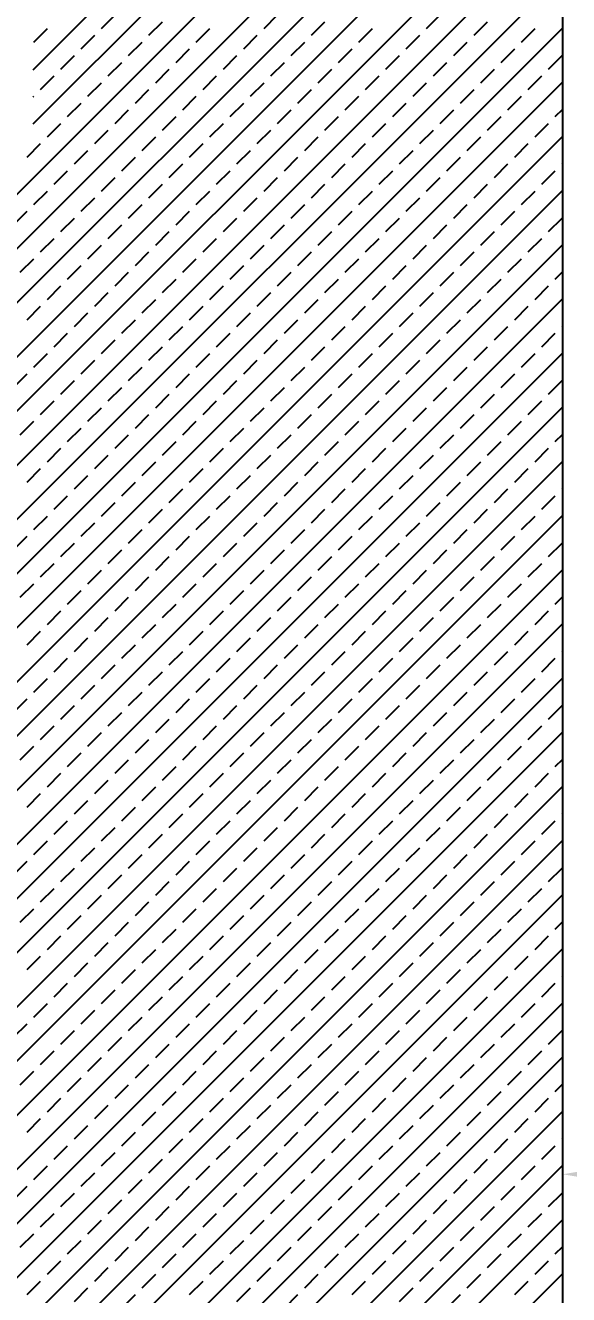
# Model space of a CAD drawing. Header units: millimetres. Extents: x 41784 to 43191, y -4854 to -4504.
# Drawn here: x 42824.24 to 42834.88, y -4720.24 to -4695.38 of the extents above; entities that cross this region are included whole.
import ezdxf

# ---------------------------------------------------------------- set-up
doc = ezdxf.new("R2010")
doc.units = ezdxf.units.MM
doc.header["$MEASUREMENT"] = 0
doc.header["$PDMODE"] = 3
doc.header["$PDSIZE"] = 0.3125
doc.layers.get('Defpoints').update_dxf_attribs({"linetype": 'CONTINUOUS'})
doc.layers.add('DIM', color=4, linetype='CONTINUOUS', lineweight=9)
doc.layers.add('Dimension', color=3, linetype='CONTINUOUS', lineweight=5)
doc.layers.add('FPC', color=3, linetype='CONTINUOUS')
doc.layers.add('ITO', color=3, linetype='CONTINUOUS')
doc.styles.add('Arial', font='arial.ttf', dxfattribs={"height": 2.5})
doc.styles.get("Standard").update_dxf_attribs({"font": 'simhei.ttf', "height": 3})
doc.styles.add('STYLE1', font='kaiu.ttf', dxfattribs={"bigfont": 'hztxt.shx'})
doc.dimstyles.new('ISO-25$0', dxfattribs={"dimtxt": 5, "dimasz": 2.5, "dimexe": 0.8, "dimexo": 0.8, "dimtad": 1, "dimzin": 1, "dimdsep": 46, "dimtxsty": 'Arial', "dimcen": 0, "dimclrd": 256, "dimclre": 256, "dimadec": 0, "dimazin": 0, "dimtfac": 1, "dimtofl": 0, "dimtmove": 0, "dimatfit": 3, "dimfxl": 1, "dimtolj": 1, "dimlwd": 13, "dimlwe": 13, "dimarcsym": 0})
doc.dimstyles.new('ISO-25_WS', dxfattribs={"dimscale": 1.8, "dimtxt": 5, "dimasz": 2.5, "dimexe": 1.25, "dimexo": 0.625, "dimtad": 1, "dimdsep": 46, "dimtxsty": 'Standard', "dimcen": 2.5, "dimadec": 0, "dimazin": 0, "dimtfac": 1, "dimtmove": 0, "dimatfit": 3, "dimfxl": 1, "dimtolj": 1, "dimtzin": 0, "dimarcsym": 0})

# ---------------------------------------------------------------- blocks, each defined once
blk = doc.blocks.new('*D275')
at = {"layer": 'Defpoints', "color": 0, "ltscale": 2}
for p in [(42819.145, -4677.013), (42833.2, -4677.013), (42840.552, -4747.478)]:
    blk.add_point(p, dxfattribs=at)
at = {"layer": 'DIM', "color": 0, "lineweight": -2, "ltscale": 2}
for p, q in [((42832.575, -4677.013), (42818.645, -4677.013)), ((42819.145, -4746.978), (42819.145, -4677.513)), ((42839.927, -4747.478), (42818.645, -4747.478))]:
    blk.add_line(p, q, dxfattribs=at)
at = {"layer": 'DIM', "color": 0, "ltscale": 2}
for points in [[(42819.062, -4677.513), (42819.228, -4677.513), (42819.145, -4677.013)], [(42819.062, -4746.978), (42819.228, -4746.978), (42819.145, -4747.478)]]:
    blk.add_solid(points, dxfattribs=at)
at = {"layer": 'DIM', "color": 0, "ltscale": 2, "insert": (42816.944, -4712.246), "char_height": 3, "attachment_point": 5, "rotation": 90}
blk.add_mtext('\\A1;70.46±0.50', dxfattribs=at)
blk = doc.blocks.new('*D286')
at = {"layer": 'Defpoints', "color": 0}
for p in [(42858.133, -4676.482), (42834.763, -4688.582), (42858.133, -4717.882)]:
    blk.add_point(p, dxfattribs=at)
at = {"layer": 'Dimension', "lineweight": 13}
for p, q in [((42858.133, -4677.107), (42858.133, -4719.132)), ((42834.763, -4689.207), (42834.763, -4719.132)), ((42837.263, -4717.882), (42855.633, -4717.882)), ((42858.133, -4717.882), (42892.878, -4717.882))]:
    blk.add_line(p, q, dxfattribs=at)
at = {"layer": 'Dimension'}
for points in [[(42837.263, -4717.466), (42837.263, -4718.299), (42834.763, -4717.882)], [(42855.633, -4717.466), (42855.633, -4718.299), (42858.133, -4717.882)]]:
    blk.add_solid(points, dxfattribs=at)
at = {"layer": 'Dimension', "color": 0, "insert": (42876.755, -4714.205), "char_height": 5, "attachment_point": 5, "style": 'STYLE1'}
blk.add_mtext('\\A1;23,37±0,3', dxfattribs=at)

msp = doc.modelspace()

# ---------------------------------------------------------------- linework, layer by layer
at = {"layer": 'FPC', "color": 30}
msp.add_lwpolyline([(42814.563, -4749.482), (42834.463, -4749.482, 0.414214), (42834.763, -4749.182), (42834.763, -4688.582, -0.414214), (42835.163, -4688.182), (42850.673, -4688.182, 0.414214), (42851.173, -4687.682), (42851.173, -4679.382, 0.414214), (42850.673, -4678.882), (42844.6, -4678.882, -0.414214), (42844.1, -4678.382), (42844.1, -4673.762), (42816.737, -4673.762), (42816.737, -4678.482, -0.414214), (42816.337, -4678.882), (42814.663, -4678.882, 0.414214), (42814.263, -4679.282), (42814.263, -4749.182, 0.414214)], format="xyb", close=True, dxfattribs=at)
at = {"layer": 'ITO', "color": 252, "true_color": 0x939598}
for p, q in [((42814.263, -4708.507), (42843.887, -4678.882)), ((42824.396, -4696.252), (42841.766, -4678.882)), ((42824.396, -4697.313), (42842.827, -4678.882)), ((42814.263, -4709.567), (42834.763, -4689.067)), ((42814.263, -4710.628), (42834.763, -4690.128)), ((42814.263, -4711.689), (42834.763, -4691.189)), ((42814.263, -4712.749), (42834.763, -4692.249)), ((42814.263, -4713.81), (42834.763, -4693.31)), ((42814.263, -4714.871), (42834.763, -4694.371)), ((42825.733, -4695.446), (42825.998, -4695.18)), ((42826.661, -4695.578), (42826.927, -4695.313)), ((42828.915, -4695.446), (42829.18, -4695.18)), ((42829.843, -4695.578), (42830.108, -4695.313)), ((42832.097, -4695.446), (42832.362, -4695.18)), ((42833.025, -4695.578), (42833.29, -4695.313)), ((42814.263, -4715.931), (42834.763, -4695.431)), ((42824.407, -4695.711), (42824.673, -4695.446)), ((42825.336, -4695.843), (42825.601, -4695.578)), ((42827.589, -4695.711), (42827.855, -4695.446)), ((42828.517, -4695.843), (42828.783, -4695.578)), ((42830.771, -4695.711), (42831.037, -4695.446)), ((42831.699, -4695.843), (42831.965, -4695.578)), ((42833.953, -4695.711), (42834.219, -4695.446)), ((42826.264, -4695.976), (42826.529, -4695.711)), ((42829.446, -4695.976), (42829.711, -4695.711)), ((42832.628, -4695.976), (42832.893, -4695.711)), ((42824.938, -4696.241), (42825.203, -4695.976)), ((42827.192, -4696.109), (42827.457, -4695.843)), ((42828.12, -4696.241), (42828.385, -4695.976)), ((42830.374, -4696.109), (42830.639, -4695.843)), ((42831.302, -4696.241), (42831.567, -4695.976)), ((42833.556, -4696.109), (42833.821, -4695.843)), ((42834.484, -4696.241), (42834.749, -4695.976)), ((42825.866, -4696.374), (42826.131, -4696.109)), ((42826.794, -4696.506), (42827.059, -4696.241)), ((42829.048, -4696.374), (42829.313, -4696.109)), ((42829.976, -4696.506), (42830.241, -4696.241)), ((42832.23, -4696.374), (42832.495, -4696.109)), ((42833.158, -4696.506), (42833.423, -4696.241)), ((42814.263, -4716.992), (42834.763, -4696.492)), ((42824.54, -4696.639), (42824.805, -4696.374)), ((42825.468, -4696.771), (42825.733, -4696.506)), ((42827.722, -4696.639), (42827.987, -4696.374)), ((42828.65, -4696.771), (42828.915, -4696.506)), ((42830.904, -4696.639), (42831.169, -4696.374)), ((42831.832, -4696.771), (42832.097, -4696.506)), ((42834.086, -4696.639), (42834.351, -4696.374)), ((42824.396, -4696.783), (42824.407, -4696.771)), ((42826.396, -4696.904), (42826.661, -4696.639)), ((42827.324, -4697.037), (42827.589, -4696.771)), ((42829.578, -4696.904), (42829.843, -4696.639)), ((42830.506, -4697.037), (42830.771, -4696.771)), ((42832.76, -4696.904), (42833.025, -4696.639)), ((42833.688, -4697.037), (42833.953, -4696.771)), ((42825.07, -4697.169), (42825.336, -4696.904)), ((42825.998, -4697.302), (42826.264, -4697.037)), ((42828.252, -4697.169), (42828.517, -4696.904)), ((42829.18, -4697.302), (42829.446, -4697.037)), ((42831.434, -4697.169), (42831.699, -4696.904)), ((42832.362, -4697.302), (42832.628, -4697.037)), ((42834.616, -4697.169), (42834.763, -4697.022)), ((42824.673, -4697.567), (42824.938, -4697.302)), ((42826.927, -4697.434), (42827.192, -4697.169)), ((42827.855, -4697.567), (42828.12, -4697.302)), ((42830.108, -4697.434), (42830.374, -4697.169)), ((42831.037, -4697.567), (42831.302, -4697.302)), ((42833.29, -4697.434), (42833.556, -4697.169)), ((42834.219, -4697.567), (42834.484, -4697.302)), ((42814.263, -4718.053), (42834.763, -4697.553)), ((42825.601, -4697.699), (42825.866, -4697.434)), ((42828.783, -4697.699), (42829.048, -4697.434)), ((42831.965, -4697.699), (42832.23, -4697.434)), ((42824.275, -4697.965), (42824.54, -4697.699)), ((42826.529, -4697.832), (42826.794, -4697.567)), ((42827.457, -4697.965), (42827.722, -4697.699)), ((42829.711, -4697.832), (42829.976, -4697.567)), ((42830.639, -4697.965), (42830.904, -4697.699)), ((42832.893, -4697.832), (42833.158, -4697.567)), ((42833.821, -4697.965), (42834.086, -4697.699)), ((42825.203, -4698.097), (42825.468, -4697.832)), ((42826.131, -4698.23), (42826.396, -4697.965)), ((42828.385, -4698.097), (42828.65, -4697.832)), ((42829.313, -4698.23), (42829.578, -4697.965)), ((42831.567, -4698.097), (42831.832, -4697.832)), ((42832.495, -4698.23), (42832.76, -4697.965)), ((42824.805, -4698.495), (42825.07, -4698.23)), ((42827.059, -4698.362), (42827.324, -4698.097)), ((42827.987, -4698.495), (42828.252, -4698.23)), ((42830.241, -4698.362), (42830.506, -4698.097)), ((42831.169, -4698.495), (42831.434, -4698.23)), ((42833.423, -4698.362), (42833.688, -4698.097)), ((42834.351, -4698.495), (42834.616, -4698.23)), ((42834.749, -4698.097), (42834.763, -4698.083)), ((42825.733, -4698.628), (42825.998, -4698.362)), ((42826.661, -4698.76), (42826.927, -4698.495)), ((42828.915, -4698.628), (42829.18, -4698.362)), ((42829.843, -4698.76), (42830.108, -4698.495)), ((42832.097, -4698.628), (42832.362, -4698.362)), ((42833.025, -4698.76), (42833.29, -4698.495)), ((42814.263, -4719.113), (42834.763, -4698.613)), ((42824.407, -4698.893), (42824.673, -4698.628)), ((42825.336, -4699.025), (42825.601, -4698.76)), ((42827.589, -4698.893), (42827.855, -4698.628)), ((42828.517, -4699.025), (42828.783, -4698.76)), ((42830.771, -4698.893), (42831.037, -4698.628)), ((42831.699, -4699.025), (42831.965, -4698.76)), ((42833.953, -4698.893), (42834.219, -4698.628)), ((42824.01, -4699.29), (42824.275, -4699.025)), ((42826.264, -4699.158), (42826.529, -4698.893)), ((42827.192, -4699.29), (42827.457, -4699.025)), ((42829.446, -4699.158), (42829.711, -4698.893)), ((42830.374, -4699.29), (42830.639, -4699.025)), ((42832.628, -4699.158), (42832.893, -4698.893)), ((42833.556, -4699.29), (42833.821, -4699.025)), ((42824.938, -4699.423), (42825.203, -4699.158)), ((42825.866, -4699.556), (42826.131, -4699.29)), ((42828.12, -4699.423), (42828.385, -4699.158)), ((42829.048, -4699.556), (42829.313, -4699.29)), ((42831.302, -4699.423), (42831.567, -4699.158)), ((42832.23, -4699.556), (42832.495, -4699.29)), ((42834.484, -4699.423), (42834.749, -4699.158)), ((42826.794, -4699.688), (42827.059, -4699.423)), ((42829.976, -4699.688), (42830.241, -4699.423)), ((42833.158, -4699.688), (42833.423, -4699.423)), ((42814.263, -4720.174), (42834.763, -4699.674)), ((42824.54, -4699.821), (42824.805, -4699.556)), ((42825.468, -4699.953), (42825.733, -4699.688)), ((42827.722, -4699.821), (42827.987, -4699.556)), ((42828.65, -4699.953), (42828.915, -4699.688)), ((42830.904, -4699.821), (42831.169, -4699.556)), ((42831.832, -4699.953), (42832.097, -4699.688)), ((42834.086, -4699.821), (42834.351, -4699.556)), ((42824.142, -4700.219), (42824.407, -4699.953)), ((42826.396, -4700.086), (42826.661, -4699.821)), ((42827.324, -4700.219), (42827.589, -4699.953)), ((42829.578, -4700.086), (42829.843, -4699.821)), ((42830.506, -4700.219), (42830.771, -4699.953)), ((42832.76, -4700.086), (42833.025, -4699.821)), ((42833.688, -4700.219), (42833.953, -4699.953)), ((42825.07, -4700.351), (42825.336, -4700.086)), ((42825.998, -4700.484), (42826.264, -4700.219)), ((42828.252, -4700.351), (42828.517, -4700.086)), ((42829.18, -4700.484), (42829.446, -4700.219)), ((42831.434, -4700.351), (42831.699, -4700.086)), ((42832.362, -4700.484), (42832.628, -4700.219)), ((42834.616, -4700.351), (42834.763, -4700.204)), ((42824.673, -4700.749), (42824.938, -4700.484)), ((42826.927, -4700.616), (42827.192, -4700.351)), ((42827.855, -4700.749), (42828.12, -4700.484)), ((42830.108, -4700.616), (42830.374, -4700.351)), ((42831.037, -4700.749), (42831.302, -4700.484)), ((42833.29, -4700.616), (42833.556, -4700.351)), ((42834.219, -4700.749), (42834.484, -4700.484)), ((42814.263, -4721.235), (42834.763, -4700.735)), ((42825.601, -4700.881), (42825.866, -4700.616)), ((42826.529, -4701.014), (42826.794, -4700.749)), ((42828.783, -4700.881), (42829.048, -4700.616)), ((42829.711, -4701.014), (42829.976, -4700.749)), ((42831.965, -4700.881), (42832.23, -4700.616)), ((42832.893, -4701.014), (42833.158, -4700.749)), ((42824.275, -4701.147), (42824.54, -4700.881)), ((42825.203, -4701.279), (42825.468, -4701.014)), ((42827.457, -4701.147), (42827.722, -4700.881)), ((42828.385, -4701.279), (42828.65, -4701.014)), ((42830.639, -4701.147), (42830.904, -4700.881)), ((42831.567, -4701.279), (42831.832, -4701.014)), ((42833.821, -4701.147), (42834.086, -4700.881)), ((42826.131, -4701.412), (42826.396, -4701.147)), ((42827.059, -4701.544), (42827.324, -4701.279)), ((42829.313, -4701.412), (42829.578, -4701.147)), ((42830.241, -4701.544), (42830.506, -4701.279)), ((42832.495, -4701.412), (42832.76, -4701.147)), ((42833.423, -4701.544), (42833.688, -4701.279)), ((42834.749, -4701.279), (42834.763, -4701.265)), ((42824.805, -4701.677), (42825.07, -4701.412)), ((42827.987, -4701.677), (42828.252, -4701.412)), ((42831.169, -4701.677), (42831.434, -4701.412)), ((42834.351, -4701.677), (42834.616, -4701.412)), ((42825.733, -4701.81), (42825.998, -4701.544)), ((42826.661, -4701.942), (42826.927, -4701.677)), ((42828.915, -4701.81), (42829.18, -4701.544)), ((42829.843, -4701.942), (42830.108, -4701.677)), ((42832.097, -4701.81), (42832.362, -4701.544)), ((42833.025, -4701.942), (42833.29, -4701.677)), ((42814.263, -4722.295), (42834.763, -4701.795)), ((42824.407, -4702.075), (42824.673, -4701.81)), ((42825.336, -4702.207), (42825.601, -4701.942)), ((42827.589, -4702.075), (42827.855, -4701.81)), ((42828.517, -4702.207), (42828.783, -4701.942)), ((42830.771, -4702.075), (42831.037, -4701.81)), ((42831.699, -4702.207), (42831.965, -4701.942)), ((42833.953, -4702.075), (42834.219, -4701.81)), ((42824.01, -4702.472), (42824.275, -4702.207)), ((42826.264, -4702.34), (42826.529, -4702.075)), ((42827.192, -4702.472), (42827.457, -4702.207)), ((42829.446, -4702.34), (42829.711, -4702.075)), ((42830.374, -4702.472), (42830.639, -4702.207)), ((42832.628, -4702.34), (42832.893, -4702.075)), ((42833.556, -4702.472), (42833.821, -4702.207)), ((42824.938, -4702.605), (42825.203, -4702.34)), ((42825.866, -4702.738), (42826.131, -4702.472)), ((42828.12, -4702.605), (42828.385, -4702.34)), ((42829.048, -4702.738), (42829.313, -4702.472)), ((42831.302, -4702.605), (42831.567, -4702.34)), ((42832.23, -4702.738), (42832.495, -4702.472)), ((42834.484, -4702.605), (42834.749, -4702.34)), ((42824.54, -4703.003), (42824.805, -4702.738)), ((42826.794, -4702.87), (42827.059, -4702.605)), ((42827.722, -4703.003), (42827.987, -4702.738)), ((42829.976, -4702.87), (42830.241, -4702.605)), ((42830.904, -4703.003), (42831.169, -4702.738)), ((42833.158, -4702.87), (42833.423, -4702.605)), ((42834.086, -4703.003), (42834.351, -4702.738)), ((42814.263, -4723.356), (42834.763, -4702.856)), ((42825.468, -4703.135), (42825.733, -4702.87)), ((42826.396, -4703.268), (42826.661, -4703.003)), ((42828.65, -4703.135), (42828.915, -4702.87)), ((42829.578, -4703.268), (42829.843, -4703.003)), ((42831.832, -4703.135), (42832.097, -4702.87)), ((42832.76, -4703.268), (42833.025, -4703.003)), ((42824.142, -4703.401), (42824.407, -4703.135)), ((42825.07, -4703.533), (42825.336, -4703.268)), ((42827.324, -4703.401), (42827.589, -4703.135)), ((42828.252, -4703.533), (42828.517, -4703.268)), ((42830.506, -4703.401), (42830.771, -4703.135)), ((42831.434, -4703.533), (42831.699, -4703.268)), ((42833.688, -4703.401), (42833.953, -4703.135)), ((42825.998, -4703.666), (42826.264, -4703.401)), ((42829.18, -4703.666), (42829.446, -4703.401)), ((42832.362, -4703.666), (42832.628, -4703.401)), ((42834.616, -4703.533), (42834.763, -4703.386)), ((42824.673, -4703.931), (42824.938, -4703.666)), ((42826.927, -4703.798), (42827.192, -4703.533)), ((42827.855, -4703.931), (42828.12, -4703.666)), ((42830.108, -4703.798), (42830.374, -4703.533)), ((42831.037, -4703.931), (42831.302, -4703.666)), ((42833.29, -4703.798), (42833.556, -4703.533)), ((42834.219, -4703.931), (42834.484, -4703.666)), ((42814.263, -4724.417), (42834.763, -4703.917)), ((42825.601, -4704.063), (42825.866, -4703.798)), ((42826.529, -4704.196), (42826.794, -4703.931)), ((42828.783, -4704.063), (42829.048, -4703.798)), ((42829.711, -4704.196), (42829.976, -4703.931)), ((42831.965, -4704.063), (42832.23, -4703.798)), ((42832.893, -4704.196), (42833.158, -4703.931)), ((42824.275, -4704.329), (42824.54, -4704.063)), ((42825.203, -4704.461), (42825.468, -4704.196)), ((42827.457, -4704.329), (42827.722, -4704.063)), ((42828.385, -4704.461), (42828.65, -4704.196)), ((42830.639, -4704.329), (42830.904, -4704.063)), ((42831.567, -4704.461), (42831.832, -4704.196)), ((42833.821, -4704.329), (42834.086, -4704.063)), ((42826.131, -4704.594), (42826.396, -4704.329)), ((42827.059, -4704.726), (42827.324, -4704.461)), ((42829.313, -4704.594), (42829.578, -4704.329)), ((42830.241, -4704.726), (42830.506, -4704.461)), ((42832.495, -4704.594), (42832.76, -4704.329)), ((42833.423, -4704.726), (42833.688, -4704.461)), ((42834.749, -4704.461), (42834.763, -4704.447)), ((42824.805, -4704.859), (42825.07, -4704.594)), ((42825.733, -4704.992), (42825.998, -4704.726)), ((42827.987, -4704.859), (42828.252, -4704.594)), ((42828.915, -4704.992), (42829.18, -4704.726)), ((42831.169, -4704.859), (42831.434, -4704.594)), ((42832.097, -4704.992), (42832.362, -4704.726)), ((42834.351, -4704.859), (42834.616, -4704.594)), ((42814.263, -4725.477), (42834.763, -4704.977)), ((42824.407, -4705.257), (42824.673, -4704.992)), ((42826.661, -4705.124), (42826.927, -4704.859)), ((42827.589, -4705.257), (42827.855, -4704.992)), ((42829.843, -4705.124), (42830.108, -4704.859)), ((42830.771, -4705.257), (42831.037, -4704.992)), ((42833.025, -4705.124), (42833.29, -4704.859)), ((42833.953, -4705.257), (42834.219, -4704.992)), ((42825.336, -4705.389), (42825.601, -4705.124)), ((42826.264, -4705.522), (42826.529, -4705.257)), ((42828.517, -4705.389), (42828.783, -4705.124)), ((42829.446, -4705.522), (42829.711, -4705.257)), ((42831.699, -4705.389), (42831.965, -4705.124)), ((42832.628, -4705.522), (42832.893, -4705.257)), ((42824.01, -4705.654), (42824.275, -4705.389)), ((42827.192, -4705.654), (42827.457, -4705.389)), ((42830.374, -4705.654), (42830.639, -4705.389)), ((42833.556, -4705.654), (42833.821, -4705.389)), ((42824.938, -4705.787), (42825.203, -4705.522)), ((42825.866, -4705.92), (42826.131, -4705.654)), ((42828.12, -4705.787), (42828.385, -4705.522)), ((42829.048, -4705.92), (42829.313, -4705.654)), ((42831.302, -4705.787), (42831.567, -4705.522)), ((42832.23, -4705.92), (42832.495, -4705.654)), ((42834.484, -4705.787), (42834.749, -4705.522)), ((42824.54, -4706.185), (42824.805, -4705.92)), ((42826.794, -4706.052), (42827.059, -4705.787)), ((42827.722, -4706.185), (42827.987, -4705.92)), ((42829.976, -4706.052), (42830.241, -4705.787)), ((42830.904, -4706.185), (42831.169, -4705.92)), ((42833.158, -4706.052), (42833.423, -4705.787)), ((42834.086, -4706.185), (42834.351, -4705.92)), ((42814.263, -4726.538), (42834.763, -4706.038)), ((42825.468, -4706.317), (42825.733, -4706.052)), ((42826.396, -4706.45), (42826.661, -4706.185)), ((42828.65, -4706.317), (42828.915, -4706.052)), ((42829.578, -4706.45), (42829.843, -4706.185)), ((42831.832, -4706.317), (42832.097, -4706.052)), ((42832.76, -4706.45), (42833.025, -4706.185)), ((42824.142, -4706.583), (42824.407, -4706.317)), ((42825.07, -4706.715), (42825.336, -4706.45)), ((42827.324, -4706.583), (42827.589, -4706.317)), ((42828.252, -4706.715), (42828.517, -4706.45)), ((42830.506, -4706.583), (42830.771, -4706.317)), ((42831.434, -4706.715), (42831.699, -4706.45)), ((42833.688, -4706.583), (42833.953, -4706.317)), ((42825.998, -4706.848), (42826.264, -4706.583)), ((42826.927, -4706.98), (42827.192, -4706.715)), ((42829.18, -4706.848), (42829.446, -4706.583)), ((42830.108, -4706.98), (42830.374, -4706.715)), ((42832.362, -4706.848), (42832.628, -4706.583)), ((42833.29, -4706.98), (42833.556, -4706.715)), ((42834.616, -4706.715), (42834.763, -4706.568)), ((42824.673, -4707.113), (42824.938, -4706.848)), ((42825.601, -4707.245), (42825.866, -4706.98)), ((42827.855, -4707.113), (42828.12, -4706.848)), ((42828.783, -4707.245), (42829.048, -4706.98)), ((42831.037, -4707.113), (42831.302, -4706.848)), ((42831.965, -4707.245), (42832.23, -4706.98)), ((42834.219, -4707.113), (42834.484, -4706.848)), ((42814.263, -4727.599), (42834.763, -4707.099)), ((42824.275, -4707.511), (42824.54, -4707.245)), ((42826.529, -4707.378), (42826.794, -4707.113)), ((42827.457, -4707.511), (42827.722, -4707.245)), ((42829.711, -4707.378), (42829.976, -4707.113)), ((42830.639, -4707.511), (42830.904, -4707.245)), ((42832.893, -4707.378), (42833.158, -4707.113)), ((42833.821, -4707.511), (42834.086, -4707.245)), ((42825.203, -4707.643), (42825.468, -4707.378)), ((42828.385, -4707.643), (42828.65, -4707.378)), ((42831.567, -4707.643), (42831.832, -4707.378)), ((42826.131, -4707.776), (42826.396, -4707.511)), ((42827.059, -4707.908), (42827.324, -4707.643)), ((42829.313, -4707.776), (42829.578, -4707.511)), ((42830.241, -4707.908), (42830.506, -4707.643)), ((42832.495, -4707.776), (42832.76, -4707.511)), ((42833.423, -4707.908), (42833.688, -4707.643)), ((42834.749, -4707.643), (42834.763, -4707.629)), ((42824.805, -4708.041), (42825.07, -4707.776)), ((42825.733, -4708.174), (42825.998, -4707.908)), ((42827.987, -4708.041), (42828.252, -4707.776)), ((42828.915, -4708.174), (42829.18, -4707.908)), ((42831.169, -4708.041), (42831.434, -4707.776)), ((42832.097, -4708.174), (42832.362, -4707.908)), ((42834.351, -4708.041), (42834.616, -4707.776)), ((42814.263, -4728.659), (42834.763, -4708.159)), ((42824.407, -4708.439), (42824.673, -4708.174)), ((42826.661, -4708.306), (42826.927, -4708.041)), ((42827.589, -4708.439), (42827.855, -4708.174)), ((42829.843, -4708.306), (42830.108, -4708.041)), ((42830.771, -4708.439), (42831.037, -4708.174)), ((42833.025, -4708.306), (42833.29, -4708.041)), ((42833.953, -4708.439), (42834.219, -4708.174)), ((42825.336, -4708.571), (42825.601, -4708.306)), ((42826.264, -4708.704), (42826.529, -4708.439)), ((42828.517, -4708.571), (42828.783, -4708.306)), ((42829.446, -4708.704), (42829.711, -4708.439)), ((42831.699, -4708.571), (42831.965, -4708.306)), ((42832.628, -4708.704), (42832.893, -4708.439)), ((42824.01, -4708.836), (42824.275, -4708.571)), ((42824.938, -4708.969), (42825.203, -4708.704)), ((42827.192, -4708.836), (42827.457, -4708.571)), ((42828.12, -4708.969), (42828.385, -4708.704)), ((42830.374, -4708.836), (42830.639, -4708.571)), ((42831.302, -4708.969), (42831.567, -4708.704)), ((42833.556, -4708.836), (42833.821, -4708.571)), ((42834.484, -4708.969), (42834.749, -4708.704)), ((42825.866, -4709.102), (42826.131, -4708.836)), ((42826.794, -4709.234), (42827.059, -4708.969)), ((42829.048, -4709.102), (42829.313, -4708.836)), ((42829.976, -4709.234), (42830.241, -4708.969)), ((42832.23, -4709.102), (42832.495, -4708.836)), ((42833.158, -4709.234), (42833.423, -4708.969)), ((42814.263, -4729.72), (42834.763, -4709.22)), ((42824.54, -4709.367), (42824.805, -4709.102)), ((42825.468, -4709.499), (42825.733, -4709.234)), ((42827.722, -4709.367), (42827.987, -4709.102)), ((42828.65, -4709.499), (42828.915, -4709.234)), ((42830.904, -4709.367), (42831.169, -4709.102)), ((42831.832, -4709.499), (42832.097, -4709.234)), ((42834.086, -4709.367), (42834.351, -4709.102)), ((42826.396, -4709.632), (42826.661, -4709.367)), ((42829.578, -4709.632), (42829.843, -4709.367)), ((42832.76, -4709.632), (42833.025, -4709.367)), ((42824.142, -4709.765), (42824.407, -4709.499)), ((42825.07, -4709.897), (42825.336, -4709.632)), ((42827.324, -4709.765), (42827.589, -4709.499)), ((42828.252, -4709.897), (42828.517, -4709.632)), ((42830.506, -4709.765), (42830.771, -4709.499)), ((42831.434, -4709.897), (42831.699, -4709.632)), ((42833.688, -4709.765), (42833.953, -4709.499)), ((42825.998, -4710.03), (42826.264, -4709.765)), ((42826.927, -4710.162), (42827.192, -4709.897)), ((42829.18, -4710.03), (42829.446, -4709.765)), ((42830.108, -4710.162), (42830.374, -4709.897)), ((42832.362, -4710.03), (42832.628, -4709.765)), ((42833.29, -4710.162), (42833.556, -4709.897)), ((42834.616, -4709.897), (42834.763, -4709.75)), ((42824.673, -4710.295), (42824.938, -4710.03)), ((42825.601, -4710.427), (42825.866, -4710.162)), ((42827.855, -4710.295), (42828.12, -4710.03)), ((42828.783, -4710.427), (42829.048, -4710.162)), ((42831.037, -4710.295), (42831.302, -4710.03)), ((42831.965, -4710.427), (42832.23, -4710.162)), ((42834.219, -4710.295), (42834.484, -4710.03)), ((42814.263, -4730.781), (42834.763, -4710.281)), ((42824.275, -4710.693), (42824.54, -4710.427)), ((42826.529, -4710.56), (42826.794, -4710.295)), ((42827.457, -4710.693), (42827.722, -4710.427)), ((42829.711, -4710.56), (42829.976, -4710.295)), ((42830.639, -4710.693), (42830.904, -4710.427)), ((42832.893, -4710.56), (42833.158, -4710.295)), ((42833.821, -4710.693), (42834.086, -4710.427)), ((42825.203, -4710.825), (42825.468, -4710.56)), ((42826.131, -4710.958), (42826.396, -4710.693)), ((42828.385, -4710.825), (42828.65, -4710.56)), ((42829.313, -4710.958), (42829.578, -4710.693)), ((42831.567, -4710.825), (42831.832, -4710.56)), ((42832.495, -4710.958), (42832.76, -4710.693)), ((42824.805, -4711.223), (42825.07, -4710.958)), ((42827.059, -4711.09), (42827.324, -4710.825)), ((42827.987, -4711.223), (42828.252, -4710.958)), ((42830.241, -4711.09), (42830.506, -4710.825)), ((42831.169, -4711.223), (42831.434, -4710.958)), ((42833.423, -4711.09), (42833.688, -4710.825)), ((42834.351, -4711.223), (42834.616, -4710.958)), ((42834.749, -4710.825), (42834.763, -4710.811)), ((42825.733, -4711.355), (42825.998, -4711.09)), ((42826.661, -4711.488), (42826.927, -4711.223)), ((42828.915, -4711.355), (42829.18, -4711.09)), ((42829.843, -4711.488), (42830.108, -4711.223)), ((42832.097, -4711.355), (42832.362, -4711.09)), ((42833.025, -4711.488), (42833.29, -4711.223)), ((42814.263, -4731.841), (42834.763, -4711.341)), ((42824.407, -4711.621), (42824.673, -4711.355)), ((42827.589, -4711.621), (42827.855, -4711.355)), ((42830.771, -4711.621), (42831.037, -4711.355)), ((42833.953, -4711.621), (42834.219, -4711.355)), ((42825.336, -4711.753), (42825.601, -4711.488)), ((42826.264, -4711.886), (42826.529, -4711.621)), ((42828.517, -4711.753), (42828.783, -4711.488)), ((42829.446, -4711.886), (42829.711, -4711.621)), ((42831.699, -4711.753), (42831.965, -4711.488)), ((42832.628, -4711.886), (42832.893, -4711.621)), ((42824.01, -4712.018), (42824.275, -4711.753)), ((42824.938, -4712.151), (42825.203, -4711.886)), ((42827.192, -4712.018), (42827.457, -4711.753)), ((42828.12, -4712.151), (42828.385, -4711.886)), ((42830.374, -4712.018), (42830.639, -4711.753)), ((42831.302, -4712.151), (42831.567, -4711.886)), ((42833.556, -4712.018), (42833.821, -4711.753)), ((42834.484, -4712.151), (42834.749, -4711.886)), ((42825.866, -4712.284), (42826.131, -4712.018)), ((42826.794, -4712.416), (42827.059, -4712.151)), ((42829.048, -4712.284), (42829.313, -4712.018)), ((42829.976, -4712.416), (42830.241, -4712.151)), ((42832.23, -4712.284), (42832.495, -4712.018)), ((42833.158, -4712.416), (42833.423, -4712.151)), ((42814.263, -4732.902), (42834.763, -4712.402)), ((42824.54, -4712.549), (42824.805, -4712.284)), ((42825.468, -4712.681), (42825.733, -4712.416)), ((42827.722, -4712.549), (42827.987, -4712.284)), ((42828.65, -4712.681), (42828.915, -4712.416)), ((42830.904, -4712.549), (42831.169, -4712.284)), ((42831.832, -4712.681), (42832.097, -4712.416)), ((42834.086, -4712.549), (42834.351, -4712.284)), ((42824.142, -4712.946), (42824.407, -4712.681)), ((42826.396, -4712.814), (42826.661, -4712.549)), ((42827.324, -4712.946), (42827.589, -4712.681)), ((42829.578, -4712.814), (42829.843, -4712.549)), ((42830.506, -4712.946), (42830.771, -4712.681)), ((42832.76, -4712.814), (42833.025, -4712.549)), ((42833.688, -4712.946), (42833.953, -4712.681)), ((42825.07, -4713.079), (42825.336, -4712.814)), ((42825.998, -4713.212), (42826.264, -4712.946)), ((42828.252, -4713.079), (42828.517, -4712.814)), ((42829.18, -4713.212), (42829.446, -4712.946)), ((42831.434, -4713.079), (42831.699, -4712.814)), ((42832.362, -4713.212), (42832.628, -4712.946)), ((42834.616, -4713.079), (42834.763, -4712.932)), ((42824.673, -4713.477), (42824.938, -4713.212)), ((42826.927, -4713.344), (42827.192, -4713.079)), ((42827.855, -4713.477), (42828.12, -4713.212)), ((42830.108, -4713.344), (42830.374, -4713.079)), ((42831.037, -4713.477), (42831.302, -4713.212)), ((42833.29, -4713.344), (42833.556, -4713.079)), ((42834.219, -4713.477), (42834.484, -4713.212)), ((42814.263, -4733.963), (42834.763, -4713.463)), ((42825.601, -4713.609), (42825.866, -4713.344)), ((42828.783, -4713.609), (42829.048, -4713.344)), ((42831.965, -4713.609), (42832.23, -4713.344)), ((42824.275, -4713.875), (42824.54, -4713.609)), ((42826.529, -4713.742), (42826.794, -4713.477)), ((42827.457, -4713.875), (42827.722, -4713.609)), ((42829.711, -4713.742), (42829.976, -4713.477)), ((42830.639, -4713.875), (42830.904, -4713.609)), ((42832.893, -4713.742), (42833.158, -4713.477)), ((42833.821, -4713.875), (42834.086, -4713.609)), ((42825.203, -4714.007), (42825.468, -4713.742)), ((42826.131, -4714.14), (42826.396, -4713.875)), ((42828.385, -4714.007), (42828.65, -4713.742)), ((42829.313, -4714.14), (42829.578, -4713.875)), ((42831.567, -4714.007), (42831.832, -4713.742)), ((42832.495, -4714.14), (42832.76, -4713.875)), ((42824.805, -4714.405), (42825.07, -4714.14)), ((42827.059, -4714.272), (42827.324, -4714.007)), ((42827.987, -4714.405), (42828.252, -4714.14)), ((42830.241, -4714.272), (42830.506, -4714.007)), ((42831.169, -4714.405), (42831.434, -4714.14)), ((42833.423, -4714.272), (42833.688, -4714.007)), ((42834.351, -4714.405), (42834.616, -4714.14)), ((42834.749, -4714.007), (42834.763, -4713.993)), ((42825.733, -4714.537), (42825.998, -4714.272)), ((42826.661, -4714.67), (42826.927, -4714.405)), ((42828.915, -4714.537), (42829.18, -4714.272)), ((42829.843, -4714.67), (42830.108, -4714.405)), ((42832.097, -4714.537), (42832.362, -4714.272)), ((42833.025, -4714.67), (42833.29, -4714.405)), ((42814.263, -4735.023), (42834.763, -4714.523)), ((42824.407, -4714.803), (42824.673, -4714.537)), ((42825.336, -4714.935), (42825.601, -4714.67)), ((42827.589, -4714.803), (42827.855, -4714.537)), ((42828.517, -4714.935), (42828.783, -4714.67)), ((42830.771, -4714.803), (42831.037, -4714.537)), ((42831.699, -4714.935), (42831.965, -4714.67)), ((42833.953, -4714.803), (42834.219, -4714.537)), ((42824.01, -4715.2), (42824.275, -4714.935)), ((42826.264, -4715.068), (42826.529, -4714.803)), ((42827.192, -4715.2), (42827.457, -4714.935)), ((42829.446, -4715.068), (42829.711, -4714.803)), ((42830.374, -4715.2), (42830.639, -4714.935)), ((42832.628, -4715.068), (42832.893, -4714.803)), ((42833.556, -4715.2), (42833.821, -4714.935)), ((42824.938, -4715.333), (42825.203, -4715.068)), ((42825.866, -4715.466), (42826.131, -4715.2)), ((42828.12, -4715.333), (42828.385, -4715.068)), ((42829.048, -4715.466), (42829.313, -4715.2)), ((42831.302, -4715.333), (42831.567, -4715.068)), ((42832.23, -4715.466), (42832.495, -4715.2)), ((42834.484, -4715.333), (42834.749, -4715.068)), ((42826.794, -4715.598), (42827.059, -4715.333)), ((42829.976, -4715.598), (42830.241, -4715.333)), ((42833.158, -4715.598), (42833.423, -4715.333)), ((42814.263, -4736.084), (42834.763, -4715.584)), ((42824.54, -4715.731), (42824.805, -4715.466)), ((42825.468, -4715.863), (42825.733, -4715.598)), ((42827.722, -4715.731), (42827.987, -4715.466)), ((42828.65, -4715.863), (42828.915, -4715.598)), ((42830.904, -4715.731), (42831.169, -4715.466)), ((42831.832, -4715.863), (42832.097, -4715.598)), ((42834.086, -4715.731), (42834.351, -4715.466)), ((42824.142, -4716.128), (42824.407, -4715.863)), ((42826.396, -4715.996), (42826.661, -4715.731)), ((42827.324, -4716.128), (42827.589, -4715.863)), ((42829.578, -4715.996), (42829.843, -4715.731)), ((42830.506, -4716.128), (42830.771, -4715.863)), ((42832.76, -4715.996), (42833.025, -4715.731)), ((42833.688, -4716.128), (42833.953, -4715.863)), ((42825.07, -4716.261), (42825.336, -4715.996)), ((42825.998, -4716.394), (42826.264, -4716.128)), ((42828.252, -4716.261), (42828.517, -4715.996)), ((42829.18, -4716.394), (42829.446, -4716.128)), ((42831.434, -4716.261), (42831.699, -4715.996)), ((42832.362, -4716.394), (42832.628, -4716.128)), ((42834.616, -4716.261), (42834.763, -4716.114)), ((42824.673, -4716.659), (42824.938, -4716.394)), ((42826.927, -4716.526), (42827.192, -4716.261)), ((42827.855, -4716.659), (42828.12, -4716.394)), ((42830.108, -4716.526), (42830.374, -4716.261)), ((42831.037, -4716.659), (42831.302, -4716.394)), ((42833.29, -4716.526), (42833.556, -4716.261)), ((42834.219, -4716.659), (42834.484, -4716.394)), ((42814.263, -4737.145), (42834.763, -4716.645)), ((42825.601, -4716.791), (42825.866, -4716.526)), ((42826.529, -4716.924), (42826.794, -4716.659)), ((42828.783, -4716.791), (42829.048, -4716.526)), ((42829.711, -4716.924), (42829.976, -4716.659)), ((42831.965, -4716.791), (42832.23, -4716.526)), ((42832.893, -4716.924), (42833.158, -4716.659)), ((42824.275, -4717.057), (42824.54, -4716.791)), ((42825.203, -4717.189), (42825.468, -4716.924)), ((42827.457, -4717.057), (42827.722, -4716.791)), ((42828.385, -4717.189), (42828.65, -4716.924)), ((42830.639, -4717.057), (42830.904, -4716.791)), ((42831.567, -4717.189), (42831.832, -4716.924)), ((42833.821, -4717.057), (42834.086, -4716.791)), ((42826.131, -4717.322), (42826.396, -4717.057)), ((42827.059, -4717.454), (42827.324, -4717.189)), ((42829.313, -4717.322), (42829.578, -4717.057)), ((42830.241, -4717.454), (42830.506, -4717.189)), ((42832.495, -4717.322), (42832.76, -4717.057)), ((42833.423, -4717.454), (42833.688, -4717.189)), ((42834.749, -4717.189), (42834.763, -4717.175)), ((42824.805, -4717.587), (42825.07, -4717.322)), ((42827.987, -4717.587), (42828.252, -4717.322)), ((42831.169, -4717.587), (42831.434, -4717.322)), ((42834.351, -4717.587), (42834.616, -4717.322)), ((42825.733, -4717.719), (42825.998, -4717.454)), ((42826.661, -4717.852), (42826.927, -4717.587)), ((42828.915, -4717.719), (42829.18, -4717.454)), ((42829.843, -4717.852), (42830.108, -4717.587)), ((42832.097, -4717.719), (42832.362, -4717.454)), ((42833.025, -4717.852), (42833.29, -4717.587)), ((42814.263, -4738.205), (42834.763, -4717.705)), ((42824.407, -4717.985), (42824.673, -4717.719)), ((42825.336, -4718.117), (42825.601, -4717.852)), ((42827.589, -4717.985), (42827.855, -4717.719)), ((42828.517, -4718.117), (42828.783, -4717.852)), ((42830.771, -4717.985), (42831.037, -4717.719)), ((42831.699, -4718.117), (42831.965, -4717.852)), ((42833.953, -4717.985), (42834.219, -4717.719)), ((42824.01, -4718.382), (42824.275, -4718.117)), ((42826.264, -4718.25), (42826.529, -4717.985)), ((42827.192, -4718.382), (42827.457, -4718.117)), ((42829.446, -4718.25), (42829.711, -4717.985)), ((42830.374, -4718.382), (42830.639, -4718.117)), ((42832.628, -4718.25), (42832.893, -4717.985)), ((42833.556, -4718.382), (42833.821, -4718.117)), ((42824.938, -4718.515), (42825.203, -4718.25)), ((42825.866, -4718.648), (42826.131, -4718.382)), ((42828.12, -4718.515), (42828.385, -4718.25)), ((42829.048, -4718.648), (42829.313, -4718.382)), ((42831.302, -4718.515), (42831.567, -4718.25)), ((42832.23, -4718.648), (42832.495, -4718.382)), ((42834.484, -4718.515), (42834.749, -4718.25)), ((42824.54, -4718.913), (42824.805, -4718.648)), ((42826.794, -4718.78), (42827.059, -4718.515)), ((42827.722, -4718.913), (42827.987, -4718.648)), ((42829.976, -4718.78), (42830.241, -4718.515)), ((42830.904, -4718.913), (42831.169, -4718.648)), ((42833.158, -4718.78), (42833.423, -4718.515)), ((42834.086, -4718.913), (42834.351, -4718.648)), ((42814.263, -4739.266), (42834.763, -4718.766)), ((42825.468, -4719.045), (42825.733, -4718.78)), ((42826.396, -4719.178), (42826.661, -4718.913)), ((42828.65, -4719.045), (42828.915, -4718.78)), ((42829.578, -4719.178), (42829.843, -4718.913)), ((42831.832, -4719.045), (42832.097, -4718.78)), ((42832.76, -4719.178), (42833.025, -4718.913)), ((42824.142, -4719.31), (42824.407, -4719.045)), ((42825.07, -4719.443), (42825.336, -4719.178)), ((42827.324, -4719.31), (42827.589, -4719.045)), ((42828.252, -4719.443), (42828.517, -4719.178)), ((42830.506, -4719.31), (42830.771, -4719.045)), ((42831.434, -4719.443), (42831.699, -4719.178)), ((42833.688, -4719.31), (42833.953, -4719.045)), ((42825.998, -4719.576), (42826.264, -4719.31)), ((42829.18, -4719.576), (42829.446, -4719.31)), ((42832.362, -4719.576), (42832.628, -4719.31)), ((42834.616, -4719.443), (42834.763, -4719.296)), ((42824.673, -4719.841), (42824.938, -4719.576)), ((42826.927, -4719.708), (42827.192, -4719.443)), ((42827.855, -4719.841), (42828.12, -4719.576)), ((42830.108, -4719.708), (42830.374, -4719.443)), ((42831.037, -4719.841), (42831.302, -4719.576)), ((42833.29, -4719.708), (42833.556, -4719.443)), ((42834.219, -4719.841), (42834.484, -4719.576)), ((42814.263, -4740.326), (42834.763, -4719.826)), ((42825.601, -4719.973), (42825.866, -4719.708)), ((42826.529, -4720.106), (42826.794, -4719.841)), ((42828.783, -4719.973), (42829.048, -4719.708)), ((42829.711, -4720.106), (42829.976, -4719.841)), ((42831.965, -4719.973), (42832.23, -4719.708)), ((42832.893, -4720.106), (42833.158, -4719.841)), ((42824.275, -4720.239), (42824.54, -4719.973)), ((42825.203, -4720.371), (42825.468, -4720.106)), ((42827.457, -4720.239), (42827.722, -4719.973)), ((42828.385, -4720.371), (42828.65, -4720.106)), ((42830.639, -4720.239), (42830.904, -4719.973)), ((42831.567, -4720.371), (42831.832, -4720.106)), ((42833.821, -4720.239), (42834.086, -4719.973)), ((42826.131, -4720.504), (42826.396, -4720.239)), ((42829.313, -4720.504), (42829.578, -4720.239)), ((42832.495, -4720.504), (42832.76, -4720.239))]:
    msp.add_line(p, q, dxfattribs=at)

# ---------------------------------------------------------------- dimensions: what is measured, and where the dimension line sits
at = {"layer": 'DIM', "color": 4, "ltscale": 2}
dim = msp.add_linear_dim(base=(42819.1449, -4677.0135), p1=(42840.5521, -4747.4781), p2=(42833.2004, -4677.0135), angle=90, dimstyle='ISO-25_WS', override={"dimscale": 1, "dimasz": 0.5, "dimexe": 0.5, "dimgap": 0.625, "dimtol": 1, "dimlim": 0, "dimtp": 0.5, "dimtm": 0.5}, dxfattribs=at)
dim.commit()
dim.dimension.update_dxf_attribs({"geometry": '*D275', "text_midpoint": (42816.9441, -4712.2458)})
at = {"layer": 'Dimension'}
dim = msp.add_linear_dim(base=(42858.133, -4717.882), p1=(42834.763, -4688.582), p2=(42858.133, -4676.482), dimstyle='ISO-25$0', override={"dimasz": 2.5, "dimexe": 1.25, "dimexo": 0.625, "dimzin": 8, "dimdsep": 44, "dimtxsty": 'STYLE1', "dimtol": 1, "dimtp": 0.3, "dimtm": 0.3}, dxfattribs=at)
dim.commit()
dim.dimension.update_dxf_attribs({"geometry": '*D286', "text_midpoint": (42876.755, -4714.205)})

doc.saveas('drawing.dxf')
